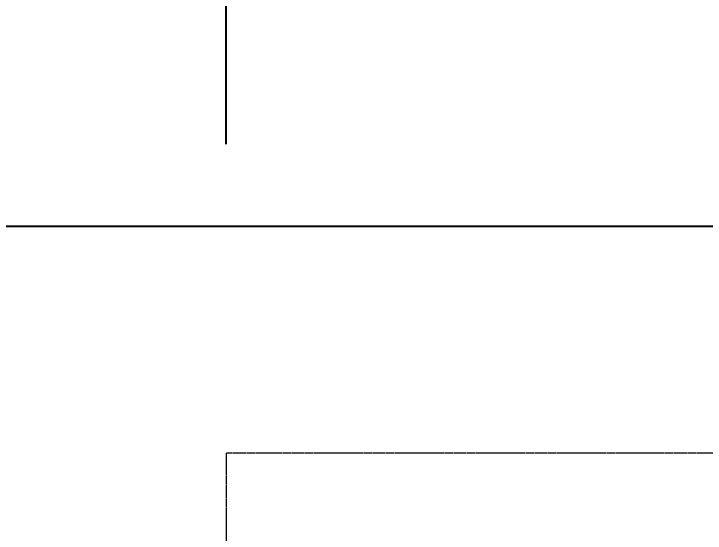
# Model space of a CAD drawing. Header units: millimetres. Extents: x -9013 to 516, y -36629 to 6082.
# Drawn here: x -3741.1 to -3436.3, y -30220.7 to -29991.6 of the extents above; entities that cross this region are included whole.
import ezdxf

# ---------------------------------------------------------------- set-up
doc = ezdxf.new("R2010")
doc.units = ezdxf.units.MM
doc.header["$LTSCALE"] = 0.05
doc.linetypes.add('CENTER', pattern=[50.8, 31.75, -6.35, 6.35, -6.35])
doc.linetypes.add('CENTER2', pattern=[28.575, 19.05, -3.175, 3.175, -3.175])
doc.layers.get('0').update_dxf_attribs({"lineweight": 18})
doc.layers.get('Defpoints').update_dxf_attribs({"color": 140, "lineweight": 18})
doc.layers.add('2CONC', color=4, linetype='Continuous')
doc.layers.add('G-Anno-Std-Cntr', color=1, linetype='CENTER2', lineweight=18)
doc.styles.add('trebuchet_MS', font='trebuc.ttf')
doc.dimstyles.new('MGP', dxfattribs={"dimtxt": 2.5, "dimasz": 2.5, "dimexe": 1.25, "dimexo": 0.625, "dimtad": 1, "dimdec": 0, "dimtxsty": 'trebuchet_MS', "dimcen": 2.5, "dimclrt": 7, "dimadec": 0, "dimazin": 0, "dimtfac": 1, "dimtdec": 0, "dimtmove": 0, "dimatfit": 3, "dimfxl": 1.148294, "dimfxlon": 1, "dimarcsym": 2})

# ---------------------------------------------------------------- blocks, each defined once
blk = doc.blocks.new('gas meter 1')
at = {"layer": 'G-Anno-Std-Cntr'}
blk.add_lwpolyline([(-6480.2, 2746.98), (-6230.2, 2746.98), (-6230.2, 3196.98), (-6480.2, 3196.98)], close=True, dxfattribs=at)
blk = doc.blocks.new('*D690')
at = {"color": 0, "lineweight": -2, "transparency": 16777216}
for p, q in [((-3747.48, -30049.04), (-3747.48, -29921.21)), ((-3647.48, -30049.04), (-3647.48, -29921.21)), ((-3722.48, -29934.21), (-3672.48, -29934.21))]:
    blk.add_line(p, q, dxfattribs=at)
at = {"color": 0, "transparency": 16777216}
for points in [[(-3722.48, -29930.05), (-3722.48, -29938.38), (-3747.48, -29934.21)], [(-3672.48, -29930.05), (-3672.48, -29938.38), (-3647.48, -29934.21)]]:
    blk.add_solid(points, dxfattribs=at)
at = {"layer": 'Defpoints', "color": 0, "transparency": 16777216}
for p in [(-3647.48, -29934.21), (-3747.48, -30211.93), (-3647.48, -30211.93)]:
    blk.add_point(p, dxfattribs=at)
at = {"color": 7, "transparency": 16777216, "insert": (-3697.48, -29915.49), "char_height": 25, "attachment_point": 5, "style": 'trebuchet_MS'}
blk.add_mtext('100', dxfattribs=at)
blk = doc.blocks.new('*D691')
at = {"color": 0, "lineweight": -2, "transparency": 16777216}
for p, q in [((-3647.48, -30049.04), (-3647.48, -29921.21)), ((-3397.48, -30049.04), (-3397.48, -29921.21)), ((-3622.48, -29934.21), (-3422.48, -29934.21))]:
    blk.add_line(p, q, dxfattribs=at)
at = {"color": 0, "transparency": 16777216}
for points in [[(-3622.48, -29930.05), (-3622.48, -29938.38), (-3647.48, -29934.21)], [(-3422.48, -29930.05), (-3422.48, -29938.38), (-3397.48, -29934.21)]]:
    blk.add_solid(points, dxfattribs=at)
at = {"layer": 'Defpoints', "color": 0, "transparency": 16777216}
for p in [(-3397.48, -29934.21), (-3647.48, -30211.93), (-3397.48, -30211.93)]:
    blk.add_point(p, dxfattribs=at)
at = {"color": 7, "transparency": 16777216, "insert": (-3522.48, -29915.49), "char_height": 25, "attachment_point": 5, "style": 'trebuchet_MS'}
blk.add_mtext('250', dxfattribs=at)
blk = doc.blocks.new('*D695')
at = {"color": 0, "lineweight": -2, "transparency": 16777216}
for p, q in [((-5297.48, -29912.5), (-5297.48, -29784.67)), ((-3182.48, -29912.5), (-3182.48, -29784.67)), ((-5272.48, -29797.67), (-3207.48, -29797.67))]:
    blk.add_line(p, q, dxfattribs=at)
at = {"color": 0, "transparency": 16777216}
for points in [[(-5272.48, -29793.5), (-5272.48, -29801.84), (-5297.48, -29797.67)], [(-3207.48, -29793.5), (-3207.48, -29801.84), (-3182.48, -29797.67)]]:
    blk.add_solid(points, dxfattribs=at)
at = {"layer": 'Defpoints', "color": 0, "transparency": 16777216}
for p in [(-3182.48, -29797.67), (-5297.48, -30132.99), (-3182.48, -30172.85)]:
    blk.add_point(p, dxfattribs=at)
at = {"color": 7, "transparency": 16777216, "insert": (-4239.98, -29778.95), "char_height": 25, "attachment_point": 5, "style": 'trebuchet_MS'}
blk.add_mtext('2115', dxfattribs=at)

msp = doc.modelspace()

# ---------------------------------------------------------------- linework, layer by layer
at = {"layer": '2CONC', "lineweight": -3}
msp.add_line((-5297.48, -30085.31), (-3182.48, -30085.31), dxfattribs=at)

# ---------------------------------------------------------------- block references
at = {"layer": 'G-Anno-Std-Cntr', "color": 7, "linetype": 'CENTER'}
msp.add_blockref('gas meter 1', (2832.72, -33382.28), dxfattribs=at)

# ---------------------------------------------------------------- dimensions: what is measured, and where the dimension line sits
for base, p1, p2, picture, middle in [((-3182.48, -29797.67), (-5297.48, -30132.99), (-3182.48, -30172.85), '*D695', (-4239.98, -29778.95)), ((-3647.48, -29934.21), (-3747.48, -30211.93), (-3647.48, -30211.93), '*D690', (-3697.48, -29915.49)), ((-3397.48, -29934.21), (-3647.48, -30211.93), (-3397.48, -30211.93), '*D691', (-3522.48, -29915.49))]:
    dim = msp.add_linear_dim(base=base, p1=p1, p2=p2, dimstyle='MGP', override={"dimscale": 100, "dimtxt": 0.25, "dimasz": 0.25, "dimexe": 0.13, "dimexo": 0.06, "dimgap": 0.06, "dimarcsym": 1})
    dim.commit()
    dim.dimension.update_dxf_attribs({"geometry": picture, "text_midpoint": middle})

doc.saveas('drawing.dxf')
